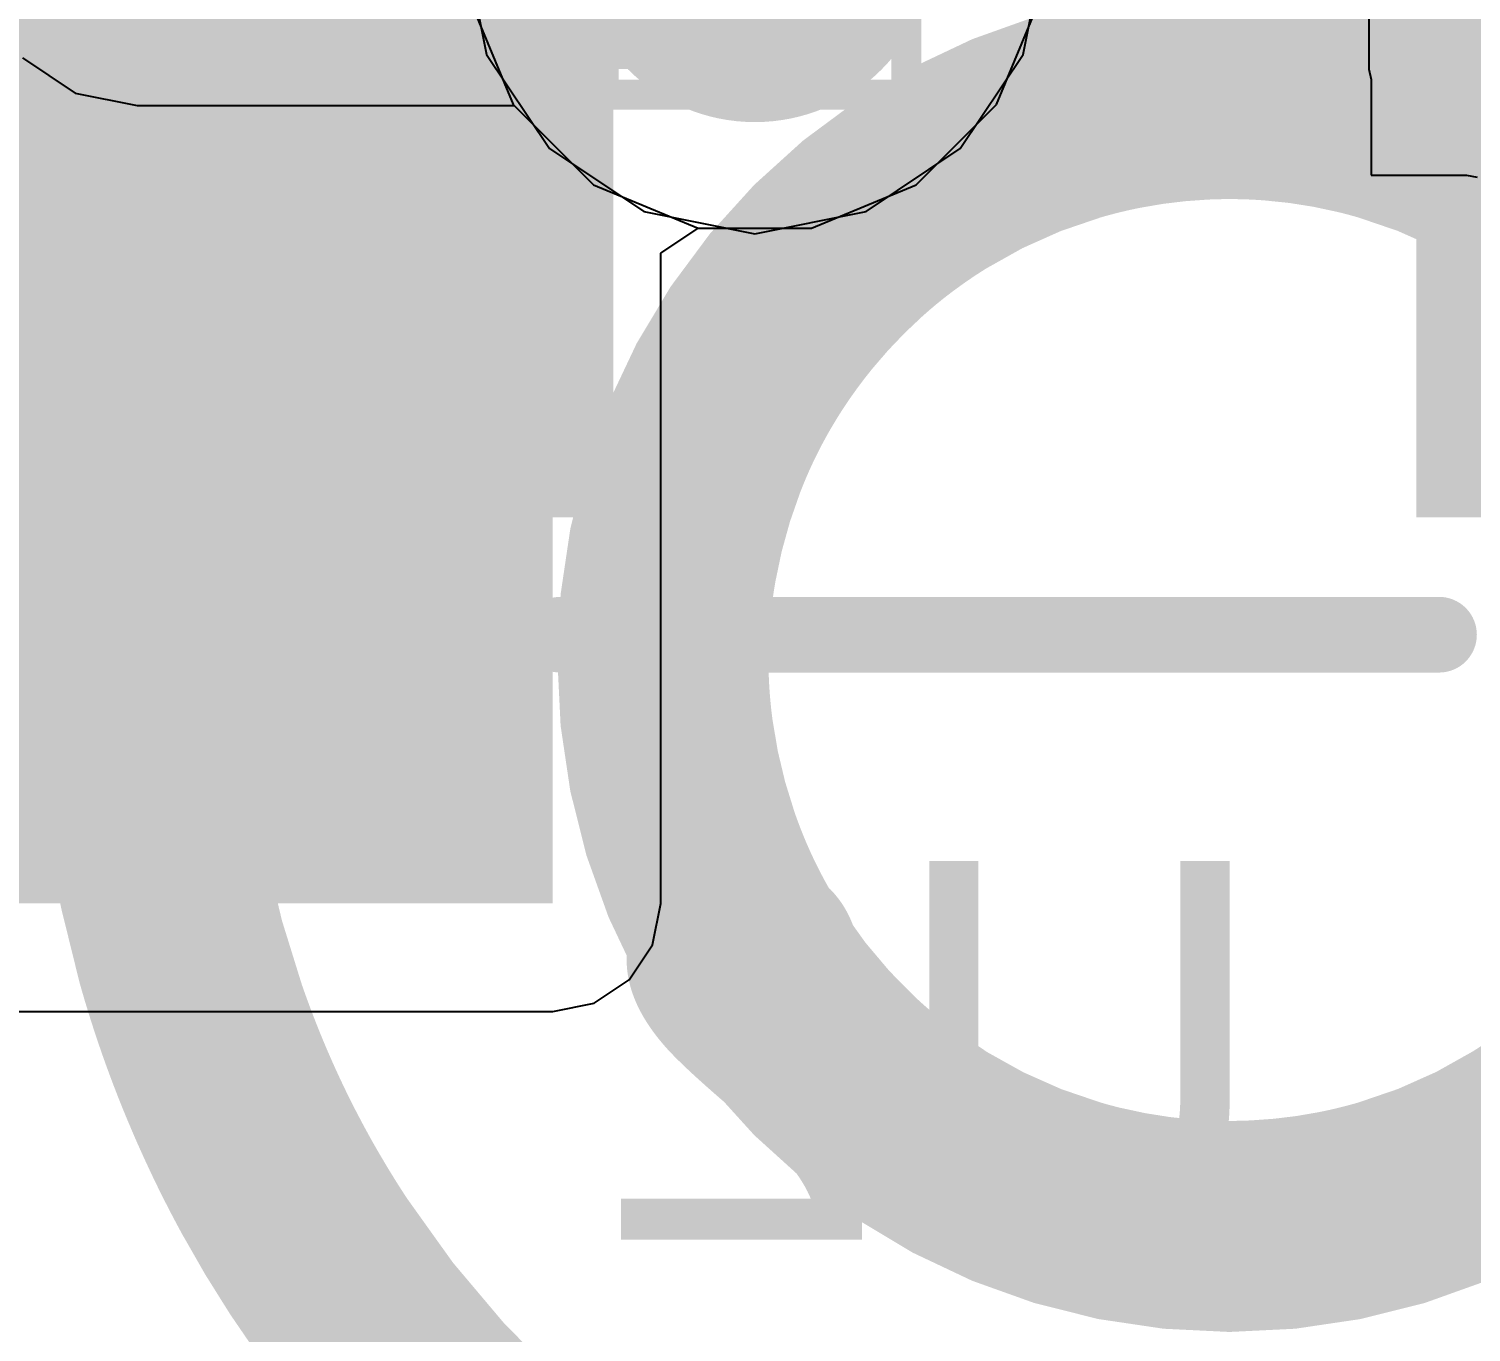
# Model space of a CAD drawing. Header units: inches. Extents: x -13 to 254, y -7 to 63.
# Drawn here: x 2.487 to 4.905, y 7.873 to 10.059 of the extents above; entities that cross this region are included whole.
import ezdxf

# ---------------------------------------------------------------- set-up
doc = ezdxf.new("R2010")
doc.units = ezdxf.units.IN
for name, color, linetype in [('Bottom Layer', 5, 'Continuous'), ('Bottom Overlay', 54, 'Continuous'), ('Bottom Paste', 16, 'Continuous'), ('Bottom Solder', 6, 'Continuous'), ('Dimensions', 6, 'Continuous'), ('Drill Drawing', 1, 'Continuous'), ('GND', 16, 'Continuous'), ('POWER', 76, 'Continuous'), ('Top Layer', 1, 'Continuous'), ('Top Overlay', 2, 'Continuous'), ('Via Holes', 16, 'Continuous')]:
    doc.layers.add(name, color=color, linetype=linetype)
doc.styles.add('Arial', font='', dxfattribs={"height": 0.2})
doc.styles.get('Arial').set_extended_font_data('Arial')

# ---------------------------------------------------------------- blocks, each defined once
blk = doc.blocks.new('PTS526SP15SMTR2_LFS_46')
at = {"layer": 'Top Overlay'}
for points, const_width in [([(1.81685692, -0.000127, 1), (-1.81991508, -0.000127, 1)], 0.127), ([(1.78510692, -0.000127, 1), (1.84860692, -0.000127, 1)], 0.0635)]:
    blk.add_lwpolyline(points, format="xyb", close=True, dxfattribs=dict(at, const_width=const_width))
blk = doc.blocks.new('TSOT_23_8_B_51')
at = {"layer": 'Bottom Layer'}
for points in [[(1.82500016, 0.74999977), (0.77499972, 0.74999977), (0.77499972, 1.19999887), (1.82500016, 1.19999887)], [(1.82500016, 0.0999985300000001), (0.77499972, 0.0999985299999999), (0.77499972, 0.5499976299999999), (1.82500016, 0.5499976300000001)]]:
    blk.add_hatch(color=5, dxfattribs=at).paths.add_polyline_path(points)
at = {"layer": 'Bottom Paste'}
for points in [[(1.82500016, 0.74999977), (0.77499972, 0.74999977), (0.77499972, 1.19999887), (1.82500016, 1.19999887)], [(1.82500016, 0.0999985300000001), (0.77499972, 0.0999985299999999), (0.77499972, 0.5499976299999999), (1.82500016, 0.5499976300000001)]]:
    blk.add_hatch(color=16, dxfattribs=at).paths.add_polyline_path(points)
at = {"layer": 'Bottom Solder'}
for points in [[(-0.6733997199999999, 0.64839977), (-1.92660016, 0.6483997699999998), (-1.92660016, 1.30159887), (-0.6733997199999999, 1.30159887)], [(1.92660016, 0.64839977), (0.6733997199999999, 0.6483997699999998), (0.6733997199999999, 1.30159887), (1.92660016, 1.30159887)], [(-0.6733997199999999, -0.0016014699999999), (-1.92660016, -0.0016014700000001), (-1.92660016, 0.6515976299999999), (-0.6733997199999999, 0.65159763)], [(1.92660016, -0.0016014699999999), (0.6733997199999999, -0.0016014700000001), (0.6733997199999999, 0.6515976299999999), (1.92660016, 0.65159763)]]:
    blk.add_hatch(color=6, dxfattribs=at).paths.add_polyline_path(points)
at = {"layer": 'Bottom Overlay', "const_width": 0.127}
for points in [[(0.7619999999999999, 1.49859746), (-0.7111999999999999, 1.49859746)], [(0.5841999999999999, 1.49859746), (-0.6096, 1.49859746)]]:
    blk.add_lwpolyline(points, dxfattribs=at)
at = {"layer": 'Bottom Overlay', "const_width": 0.0635}
for points in [[(-0.74295, 1.49859746, 1), (-0.67945, 1.49859746, 1)], [(-0.64135, 1.49859746, 1), (-0.57785, 1.49859746, 1)], [(0.5524499999999999, 1.49859746, 1), (0.61595, 1.49859746, 1)], [(0.73025, 1.49859746, 1), (0.79375, 1.49859746, 1)]]:
    blk.add_lwpolyline(points, format="xyb", close=True, dxfattribs=at)

msp = doc.modelspace()

# ---------------------------------------------------------------- hatches: boundary and pattern name
at = {"layer": 'Bottom Layer'}
h = msp.add_hatch(color=5, dxfattribs=at)
edge = h.paths.add_edge_path()
edge.add_arc((3.70413788, 10.2021259), 0.2999994, 0, 360)
for points in [[(1.21206768, 9.991001099999998), (3.5079686, 9.991001099999998), (3.5079686, 10.44100274), (1.21206768, 10.44100274)], [(1.87481464, 8.59169986), (3.36520028, 8.59169986), (3.36520028, 9.7910015), (1.87481464, 9.7910015)], [(1.21206768, 8.59169986), (3.36520028, 8.59169986), (3.36520028, 9.22669986), (1.21206768, 9.22669986)]]:
    msp.add_hatch(color=5, dxfattribs=at).paths.add_polyline_path(points)
at = {"layer": 'GND'}
h = msp.add_hatch(color=16, dxfattribs=at)
edge = h.paths.add_edge_path()
edge.add_arc((3.70413788, 10.2021259), 0.2999994, 0, 360)
at = {"layer": 'POWER'}
h = msp.add_hatch(color=76, dxfattribs=at)
edge = h.paths.add_edge_path()
edge.add_arc((3.70413788, 10.2021259), 0.2999994, 0, 360)
at = {"layer": 'Top Layer'}
h = msp.add_hatch(color=1, dxfattribs=at)
edge = h.paths.add_edge_path()
edge.add_arc((3.70413788, 10.2021259), 0.2999994, 0, 360)
at = {"layer": 'Via Holes'}
h = msp.add_hatch(color=7, dxfattribs=at)
edge = h.paths.add_edge_path()
edge.add_arc((3.70413788, 10.2021259), 0.1499997, 0, 360)

# ---------------------------------------------------------------- linework, layer by layer
at = {"layer": 'Bottom Layer'}
for p, q in [((4.73391738, 10.44100274), (4.73391738, 9.991001099999998)), ((4.10919676, 9.93147366), (4.18193728, 10.10708672)), ((4.73391738, 9.991001099999998), (4.73739972, 9.973495419999999)), ((4.73739972, 9.973495419999999), (4.73739972, 9.81320364)), ((3.97479012, 9.797067019999998), (4.10919676, 9.93147366)), ((3.79917706, 9.7243265), (3.97479012, 9.797067019999998)), ((4.73739972, 9.81320364), (4.897681339999999, 9.81320364)), ((4.897681339999999, 9.81320364), (4.91519972, 9.809718759999999)), ((3.54648262, 9.68248508), (3.60910124, 9.7243265)), ((3.60910124, 9.7243265), (3.79917706, 9.7243265)), ((3.54648262, 8.59169986), (3.54648262, 9.68248508)), ((3.5326828, 8.52232738), (3.54648262, 8.59169986)), ((3.49338646, 8.463513679999998), (3.5326828, 8.52232738)), ((3.43457276, 8.42421734), (3.49338646, 8.463513679999998)), ((3.36520028, 8.41041752), (3.43457276, 8.42421734)), ((1.21206768, 8.41041752), (3.36520028, 8.41041752))]:
    msp.add_line(p, q, dxfattribs=at)
at = {"layer": 'Dimensions', "const_width": 0.254}
for points in [[(4.49999862, 7.174346839999999, -0.9999999999999999), (4.49999862, 10.8256578)], [(4.49999862, 10.8256578, -0.9999999999999999), (4.49999862, 7.174346839999999)], [(3.12368946, 10.12148598, -0.0391388887433148), (3.31789786, 10.32479774)], [(2.85511494, 9.90193346, -0.0471097513036538), (3.04954686, 10.1895021)], [(3.04301144, 10.01467644, -0.0187190026872253), (3.12368946, 10.12148344)], [(2.98593764, 9.92757476, -0.0147200965548678), (3.0430089, 10.01467898)], [(4.49999862, 8.00000178, -0.9999999999999999), (4.49999862, 10.00000286)], [(4.49999862, 10.00000286, -0.9999999999999999), (4.49999862, 8.00000178)], [(2.93324534, 9.835603899999999, -0.0151452644578906), (2.98593764, 9.92757222)], [(2.81845512, 9.8313367, -0.0106736875926278), (2.85511748, 9.90193092)], [(4.32574446, 9.883013, -0.0373303142991681), (4.45761618, 9.89902008)], [(4.45761618, 9.89902008, -0.0061585918163875), (4.47997326, 9.89978208)], [(4.47997072, 9.89978208, -0.0044722445668338), (4.496391819999999, 9.899992899999999)], [(4.49999862, 9.900000519999999, -0.0049451463073118), (4.51818502, 9.899820179999999)], [(4.518187559999999, 9.89982272, -0.0056203570076004), (4.53862186, 9.89919026)], [(4.53861932, 9.89918772, -0.0079510445526152), (4.5671867, 9.89752656)], [(4.567189239999999, 9.89752656, -0.0413833707397993), (4.712649959999999, 9.87453448)], [(4.0249602, 9.76443564, -0.0682030639463035), (4.2479976, 9.8640011)], [(4.24800014, 9.8640011, -0.0056036986088222), (4.267791819999999, 9.869535759999998)], [(4.267791819999999, 9.869535759999998, -0.0067827119782639), (4.29166274, 9.87557588)], [(4.29166274, 9.875573339999999, -0.009708849412881), (4.32574446, 9.88301046)], [(4.712649959999999, 9.87453448, -0.0067968902490637), (4.73658438, 9.86835212)], [(4.7519971, 9.8640011, -0.0902708687378369), (5.03999754, 9.720000879999999)], [(2.79475692, 9.78138506, -0.0073400243962091), (2.81845512, 9.8313367)], [(2.77484586, 9.73624926, -0.0064810594430288), (2.79475184, 9.781387599999999)], [(2.89410394, 9.75741508, -0.0049075996354133), (2.90873942, 9.78783666)], [(2.8800044, 9.72657694, -0.004872096062237), (2.89410394, 9.75741508)], [(3.95999716, 9.720000879999999, -0.0218323618464456), (4.024957659999999, 9.76443564)], [(2.75832824, 9.69618584, -0.0056316888897181), (2.77485094, 9.73624672)], [(2.86380682, 9.689048439999999, -0.0058071249750266), (2.8800044, 9.72657694)], [(3.92112246, 9.689084, -0.0058063805844658), (3.9370508, 9.702185319999998)], [(3.9370508, 9.702187859999999, -0.0049755696394592), (3.95079728, 9.71300572)], [(2.84592522, 9.64457558, -0.0067320469305141), (2.86380936, 9.689045899999998)], [(3.80240794, 9.56843146, -0.0391388887434228), (3.9008431, 9.67147926)], [(3.90084564, 9.67147926, -0.0074826221355227), (3.921125, 9.689084)], [(2.7509724, 9.302810959999999, -0.0487972336012859), (2.84592522, 9.64457558)], [(2.7069161, 9.550778459999998, -0.006747816813891), (2.722626, 9.59935342)], [(2.68957044, 9.49107068, -0.0083060314049832), (2.7069161, 9.550778459999998)], [(3.76151648, 9.514296439999999, -0.0187190026872608), (3.80241048, 9.56843146)], [(3.73259096, 9.47014616, -0.0147200965549579), (3.76151648, 9.514293899999998)], [(2.64708386, 9.293064979999999, -0.0274432290661183), (2.68957044, 9.491073219999999)], [(3.70588032, 9.423529539999999, -0.0151452644577256), (3.73259096, 9.47014362)], [(3.6788979, 9.3682693, -0.0048720960623031), (3.68604546, 9.38390046)], [(3.68604292, 9.38390046, -0.0049075996358668), (3.69346226, 9.3993208)], [(3.67068608, 9.34924978, -0.0058071249746379), (3.6788979, 9.368271839999998)], [(3.66162336, 9.326707279999999, -0.0067320469301091), (3.67068862, 9.349247239999999)], [(3.613495439999999, 9.15348182, -0.0487972336012528), (3.66162336, 9.326707279999999)], [(2.63293606, 9.18133292, -0.0152153428535444), (2.64708386, 9.29306244)], [(2.74016216, 9.23311082, -0.0097975779504113), (2.75096986, 9.302810959999999)], [(2.7334845, 9.17695142, -0.007943985243837), (2.74016216, 9.23311082)], [(2.62803386, 9.11935692, -0.0083070982063592), (2.63293606, 9.18133292)], [(2.72911062, 9.127583979999999, -0.0070415838572112), (2.7334845, 9.17695142)], [(3.6080192, 9.11815296, -0.0097975779504163), (3.613495439999999, 9.153479279999999)], [(2.62553958, 9.06836896, -0.0067489343047371), (2.62803132, 9.119354379999999)], [(2.7264741, 9.0851355, -0.0061109661227111), (2.72911062, 9.127583979999999)], [(3.60463338, 9.089689719999999, -0.0079439852443422), (3.60801666, 9.11815296)], [(3.60241596, 9.06466564, -0.0070415838572904), (3.60463338, 9.089689719999999)], [(2.62476488, 8.96005828, -0.014063682253054), (2.62553704, 9.06836896)], [(2.72487898, 9.04259812, -0.0061868959373074), (2.7264741, 9.0851355)], [(3.60107738, 9.04315184, -0.0061109661232338), (3.60241596, 9.06466564)], [(2.72435828, 8.992897939999999, -0.0073211807791046), (2.72487898, 9.042595579999999)], [(3.60026966, 9.02159232, -0.0061868959369829), (3.60107738, 9.04315184)], [(3.6000055, 8.9964006, -0.007321180778584), (3.60026966, 9.02159232)], [(2.72487898, 8.95740398, -0.0052179644257404), (2.72435828, 8.992897939999999)], [(3.6002722, 8.97840978, -0.0052179644256622), (3.60000804, 8.9964006)], [(3.60107738, 8.95685026, -0.00618689593741), (3.60026966, 8.97840978)], [(2.6265251, 8.90891284, -0.0066948578352428), (2.62476742, 8.96006082)], [(2.7264741, 8.9148666, -0.0061868959368587), (2.72487898, 8.95740398)], [(3.60241596, 8.93533646, -0.0061109661223755), (3.60107738, 8.95685026)], [(3.60463338, 8.910312379999999, -0.0070415838573206), (3.60241596, 8.93533646)], [(2.63007348, 8.8523572, -0.0074924718414342), (2.62652256, 8.9089103)], [(2.72911062, 8.872418119999999, -0.0061109661229302), (2.7264741, 8.9148666)], [(3.60801666, 8.88184914, -0.0079439852439936), (3.60463338, 8.910312379999999)], [(2.7334845, 8.82305068, -0.0070415838575885), (2.72911062, 8.872418119999999)], [(3.65080296, 8.702786759999999, -0.0499871159794677), (3.60801666, 8.88184914)], [(2.69418054, 8.49230966, -0.0494730595163319), (2.63007602, 8.8523572)], [(2.74016216, 8.76689128, -0.0079439852441744), (2.7334845, 8.82305068)], [(2.82457398, 8.41360776, -0.0499871159794831), (2.74016216, 8.76689128)], [(3.66162336, 8.673294819999999, -0.0086088158079866), (3.65080296, 8.702786759999999)], [(3.67068862, 8.65075486, -0.0067320469302576), (3.66162336, 8.673294819999999)], [(3.6788979, 8.63173026, -0.0058071249744819), (3.67068608, 8.65075232)], [(3.68604546, 8.616101639999998, -0.0048720960623194), (3.6788979, 8.6317328)], [(3.69346226, 8.6006813, -0.004907599635854), (3.68604292, 8.616101639999998)], [(3.7206174, 8.549949879999998, -0.0085718064239007), (3.70588032, 8.576472560000001)], [(3.74679464, 8.50747092, -0.0139848636295043), (3.7206174, 8.549949879999998)], [(2.717292, 8.41657702, -0.0105841177243759), (2.694178, 8.49230712)], [(3.88747, 8.340730079999998, -0.0601378076736509), (3.7467921, 8.50747092)], [(2.73582384, 8.36290174, -0.0075101697244054), (2.71729454, 8.41657702)], [(2.84592268, 8.35542652, -0.0086088158078645), (2.82457398, 8.41360776)], [(2.75394166, 8.31489828, -0.0067138441169925), (2.73582384, 8.36290174)], [(2.86380936, 8.3109562, -0.0067320469305902), (2.84592522, 8.35542652)], [(3.91208006, 8.31863716, -0.0091681572689771), (3.88747254, 8.340730079999998)], [(3.93021058, 8.303366679999998, -0.0066408713472453), (3.91207752, 8.31863716)], [(2.8800044, 8.273425159999999, -0.0058071249749474), (2.86380682, 8.31095366)], [(3.946207499999999, 8.29056, -0.0058044304275944), (3.93021058, 8.303366679999998)], [(3.9599997, 8.280001219999999, -0.0049785840977641), (3.946207499999999, 8.29056254)], [(2.89410394, 8.24258702, -0.0048720960621239), (2.8800044, 8.273425159999999)], [(4.24800014, 8.136001, -0.0902708687378514), (3.9599997, 8.280001219999999)], [(5.04000008, 8.280001219999999, -0.0218323618464154), (4.97503958, 8.23556646)], [(2.90873942, 8.21216544, -0.0049075996354133), (2.89410394, 8.24258702)], [(4.97503704, 8.23556646, -0.0682030639462853), (4.751999639999999, 8.136001)], [(2.8268041, 8.151952199999998, -0.0065102768668563), (2.80524204, 8.196094859999999)], [(2.85526988, 8.09778416, -0.0081952324306315), (2.82680664, 8.151954739999999)], [(2.96231564, 8.11207166, -0.0085718064239563), (2.9332428, 8.16439566)], [(4.28734728, 8.12546762, -0.0067968902495449), (4.26341286, 8.131649979999999)], [(4.43281054, 8.102475539999999, -0.0413833707397224), (4.28734982, 8.12546762)], [(4.708334499999999, 8.12442876, -0.0097088494125603), (4.67425278, 8.116991639999998)], [(4.73220542, 8.13046634, -0.0067827119782603), (4.708334499999999, 8.12442622)], [(4.751999639999999, 8.136001, -0.0056036986088077), (4.73220796, 8.13046634)], [(2.97163236, 7.912033959999999, -0.0298016216732863), (2.85526988, 8.09778416)], [(3.01395892, 8.02826436, -0.0139848636293288), (2.9623131, 8.1120742)], [(4.461377919999999, 8.10081438, -0.0079510445529096), (4.43281054, 8.102475539999999)], [(4.48181222, 8.100179379999998, -0.0056203570076004), (4.461377919999999, 8.100811839999999)], [(4.49999862, 8.100001579999999, -0.0049451463067932), (4.48181222, 8.100181919999999)], [(4.52002652, 8.100220019999998, -0.0044722445668054), (4.50360542, 8.1000092)], [(4.542381059999999, 8.10098202, -0.0061585918159644), (4.520023979999999, 8.100220019999998)], [(4.674255319999999, 8.1169891, -0.0373303142992324), (4.5423836, 8.10098202)], [(3.2915098, 7.699288639999999, -0.0601378076736229), (3.01395892, 8.028261819999999)], [(3.03414176, 7.829362039999999, -0.0140347294446215), (2.97163236, 7.912036499999999)], [(3.07317902, 7.782239959999999, -0.0081959382909878), (3.03414176, 7.829362039999999)], [(3.10561482, 7.745349, -0.0065109927969832), (3.07317902, 7.782239959999999)]]:
    msp.add_lwpolyline(points, format="xyb", dxfattribs=at)
at = {"layer": 'Dimensions', "const_width": 0.127}
for points in [[(3.06018946, 10.12148598, 1), (3.18718946, 10.12148598, 1)], [(3.06018946, 10.12148344, 1), (3.18718946, 10.12148344, 1)], [(2.9795089, 10.01467898, 1), (3.1065089, 10.01467898, 1)], [(2.97951144, 10.01467644, 1), (3.10651144, 10.01467644, 1)], [(4.43649862, 10.00000286, 1), (4.56349862, 10.00000286, 1)], [(4.43649862, 10.00000286, 1), (4.56349862, 10.00000286, 1)], [(4.43649862, 10.00000032, 1), (4.56349862, 10.00000032, 1)], [(2.92243764, 9.92757476, 1), (3.04943764, 9.92757476, 1)], [(2.92243764, 9.92757222, 1), (3.04943764, 9.92757222, 1)], [(2.79161494, 9.90193346, 1), (2.91861494, 9.90193346, 1)], [(2.79161748, 9.90193092, 1), (2.91861748, 9.90193092, 1)], [(4.39411618, 9.89902008, 1), (4.52111618, 9.89902008, 1)], [(4.39411618, 9.89902008, 1), (4.52111618, 9.89902008, 1)], [(4.41647072, 9.89978208, 1), (4.54347072, 9.89978208, 1)], [(4.41647326, 9.89978208, 1), (4.54347326, 9.89978208, 1)], [(4.432891819999999, 9.899992899999999, 1), (4.55989182, 9.899992899999999, 1)], [(4.432891819999999, 9.899992899999999, 1), (4.55989182, 9.899992899999999, 1)], [(4.43649862, 9.900000519999999, 1), (4.56349862, 9.900000519999999, 1)], [(4.43649862, 9.900000519999999, 1), (4.56349862, 9.900000519999999, 1)], [(4.43649862, 9.900000519999999, 1), (4.56349862, 9.900000519999999, 1)], [(4.454685019999999, 9.899820179999999, 1), (4.581685019999999, 9.899820179999999, 1)], [(4.45468756, 9.89982272, 1), (4.58168756, 9.89982272, 1)], [(4.47511932, 9.89918772, 1), (4.60211932, 9.89918772, 1)], [(4.47512186, 9.89919026, 1), (4.60212186, 9.89919026, 1)], [(4.5036867, 9.89752656, 1), (4.630686699999999, 9.89752656, 1)], [(4.50368924, 9.89752656, 1), (4.63068924, 9.89752656, 1)], [(4.184497599999999, 9.8640011, 1), (4.3114976, 9.8640011, 1)], [(4.18450014, 9.8640011, 1), (4.31150014, 9.8640011, 1)], [(4.20429182, 9.869535759999998, 1), (4.33129182, 9.869535759999998, 1)], [(4.20429182, 9.869535759999998, 1), (4.33129182, 9.869535759999998, 1)], [(4.22816274, 9.87557588, 1), (4.35516274, 9.87557588, 1)], [(4.22816274, 9.875573339999999, 1), (4.35516274, 9.875573339999999, 1)], [(4.26224446, 9.883013, 1), (4.38924446, 9.883013, 1)], [(4.26224446, 9.88301046, 1), (4.38924446, 9.88301046, 1)], [(4.649149959999999, 9.87453448, 1), (4.77614996, 9.87453448, 1)], [(4.649149959999999, 9.87453448, 1), (4.77614996, 9.87453448, 1)], [(4.67308438, 9.86835212, 1), (4.800084379999999, 9.86835212, 1)], [(4.67308438, 9.86835212, 1), (4.800084379999999, 9.86835212, 1)], [(4.688497099999999, 9.8640011, 1), (4.815497099999999, 9.8640011, 1)], [(4.68849964, 9.8640011, 1), (4.81549964, 9.8640011, 1)], [(2.75495512, 9.8313367, 1), (2.88195512, 9.8313367, 1)], [(2.75495512, 9.8313367, 1), (2.88195512, 9.8313367, 1)], [(2.8697428, 9.835603899999999, 1), (2.9967428, 9.835603899999999, 1)], [(2.86974534, 9.835603899999999, 1), (2.99674534, 9.835603899999999, 1)], [(2.85732474, 9.81186506, 1), (2.98432474, 9.81186506, 1)], [(2.85732474, 9.81186506, 1), (2.98432474, 9.81186506, 1)], [(2.73125184, 9.781387599999999, 1), (2.85825184, 9.781387599999999, 1)], [(2.73125692, 9.78138506, 1), (2.85825692, 9.78138506, 1)], [(2.84523942, 9.78783666, 1), (2.97223942, 9.78783666, 1)], [(2.84523942, 9.78783666, 1), (2.97223942, 9.78783666, 1)], [(2.83060394, 9.75741508, 1), (2.95760394, 9.75741508, 1)], [(2.83060394, 9.75741508, 1), (2.95760394, 9.75741508, 1)], [(3.961457659999999, 9.76443564, 1), (4.08845766, 9.76443564, 1)], [(3.961460199999999, 9.76443564, 1), (4.088460199999999, 9.76443564, 1)], [(2.71134586, 9.73624926, 1), (2.83834586, 9.73624926, 1)], [(2.71135094, 9.73624672, 1), (2.83835094, 9.73624672, 1)], [(2.8165044, 9.72657694, 1), (2.9435044, 9.72657694, 1)], [(2.8165044, 9.72657694, 1), (2.9435044, 9.72657694, 1)], [(3.89649716, 9.720000879999999, 1), (4.02349716, 9.720000879999999, 1)], [(3.8964997, 9.720000879999999, 1), (4.023499699999999, 9.720000879999999, 1)], [(2.69482824, 9.69618584, 1), (2.82182824, 9.69618584, 1)], [(2.69482824, 9.69618584, 1), (2.82182824, 9.69618584, 1)], [(3.8735508, 9.702187859999999, 1), (4.0005508, 9.702187859999999, 1)], [(3.8735508, 9.702185319999998, 1), (4.0005508, 9.702185319999998, 1)], [(3.887297279999999, 9.71300572, 1), (4.01429728, 9.71300572, 1)], [(3.887297279999999, 9.71300318, 1), (4.01429728, 9.71300318, 1)], [(2.68594332, 9.673549359999999, 1), (2.81294332, 9.673549359999999, 1)], [(2.68594332, 9.673549359999999, 1), (2.81294332, 9.673549359999999, 1)], [(2.68808708, 9.67908148, 1), (2.81508708, 9.67908148, 1)], [(2.68808708, 9.67908148, 1), (2.81508708, 9.67908148, 1)], [(2.69028418, 9.6847025, 1), (2.81728418, 9.6847025, 1)], [(2.69028418, 9.6847025, 1), (2.81728418, 9.6847025, 1)], [(2.69253716, 9.69042004, 1), (2.81953716, 9.69042004, 1)], [(2.69253716, 9.69042004, 1), (2.81953716, 9.69042004, 1)], [(2.80030682, 9.689048439999999, 1), (2.92730682, 9.689048439999999, 1)], [(2.80030936, 9.689045899999998, 1), (2.92730936, 9.689045899999998, 1)], [(3.8373431, 9.67147926, 1), (3.9643431, 9.67147926, 1)], [(3.83734564, 9.67147926, 1), (3.96434564, 9.67147926, 1)], [(3.85762246, 9.689084, 1), (3.98462246, 9.689084, 1)], [(3.857625, 9.689084, 1), (3.984624999999999, 9.689084, 1)], [(2.67979144, 9.65737718, 1), (2.80679144, 9.65737718, 1)], [(2.67979144, 9.65737718, 1), (2.80679144, 9.65737718, 1)], [(2.68180058, 9.66270864, 1), (2.80880058, 9.66270864, 1)], [(2.68180058, 9.66270864, 1), (2.80880058, 9.66270864, 1)], [(2.68385036, 9.66809598, 1), (2.81085036, 9.66809598, 1)], [(2.68385036, 9.66809598, 1), (2.81085036, 9.66809598, 1)], [(2.78242522, 9.64457558, 1), (2.90942522, 9.64457558, 1)], [(2.78242522, 9.64457558, 1), (2.90942522, 9.64457558, 1)], [(2.66648438, 9.62069704, 1), (2.79348438, 9.62069704, 1)], [(2.66648438, 9.62069704, 1), (2.79348438, 9.62069704, 1)], [(2.6683335, 9.62594468, 1), (2.7953335, 9.62594468, 1)], [(2.6683335, 9.62594468, 1), (2.7953335, 9.62594468, 1)], [(2.67019278, 9.63116946, 1), (2.79719278, 9.63116946, 1)], [(2.67019278, 9.63116946, 1), (2.79719278, 9.63116946, 1)], [(2.6720673, 9.63638662, 1), (2.7990673, 9.63638662, 1)], [(2.6720673, 9.63638662, 1), (2.7990673, 9.63638662, 1)], [(2.6739596, 9.641603779999999, 1), (2.8009596, 9.641603779999999, 1)], [(2.6739596, 9.641603779999999, 1), (2.8009596, 9.641603779999999, 1)], [(2.659126, 9.59935342, 1), (2.786126, 9.59935342, 1)], [(2.65912854, 9.59935088, 1), (2.78612854, 9.59935088, 1)], [(2.66280138, 9.610100159999998, 1), (2.78980138, 9.610100159999998, 1)], [(2.66280138, 9.610100159999998, 1), (2.78980138, 9.610100159999998, 1)], [(2.66464288, 9.61542146, 1), (2.79164288, 9.61542146, 1)], [(2.66464288, 9.61542146, 1), (2.79164288, 9.61542146, 1)], [(2.6434161, 9.550778459999998, 1), (2.7704161, 9.550778459999998, 1)], [(2.6434161, 9.550778459999998, 1), (2.7704161, 9.550778459999998, 1)], [(3.73890794, 9.56843146, 1), (3.86590794, 9.56843146, 1)], [(3.73891048, 9.56843146, 1), (3.86591048, 9.56843146, 1)], [(3.69801648, 9.514296439999999, 1), (3.82501648, 9.514296439999999, 1)], [(3.69801648, 9.514293899999998, 1), (3.82501648, 9.514293899999998, 1)], [(2.62607044, 9.491073219999999, 1), (2.75307044, 9.491073219999999, 1)], [(2.62607044, 9.49107068, 1), (2.75307044, 9.49107068, 1)], [(3.66909096, 9.47014616, 1), (3.79609096, 9.47014616, 1)], [(3.66909096, 9.47014362, 1), (3.79609096, 9.47014362, 1)], [(3.6360862, 9.411497559999999, 1), (3.7630862, 9.411497559999999, 1)], [(3.6360862, 9.411497559999999, 1), (3.7630862, 9.411497559999999, 1)], [(3.64238032, 9.423529539999999, 1), (3.76938032, 9.423529539999999, 1)], [(3.64238032, 9.423529539999999, 1), (3.76938032, 9.423529539999999, 1)], [(3.622542919999999, 9.38390046, 1), (3.74954292, 9.38390046, 1)], [(3.62254546, 9.38390046, 1), (3.74954546, 9.38390046, 1)], [(3.62995972, 9.3993208, 1), (3.75695972, 9.3993208, 1)], [(3.62996226, 9.3993208, 1), (3.75696226, 9.3993208, 1)], [(3.6153979, 9.368271839999998, 1), (3.7423979, 9.368271839999998, 1)], [(3.6153979, 9.3682693, 1), (3.7423979, 9.3682693, 1)], [(3.60718608, 9.34924978, 1), (3.73418608, 9.34924978, 1)], [(3.60718862, 9.349247239999999, 1), (3.734188619999999, 9.349247239999999, 1)], [(3.598123359999999, 9.326707279999999, 1), (3.72512336, 9.326707279999999, 1)], [(3.598123359999999, 9.326707279999999, 1), (3.72512336, 9.326707279999999, 1)], [(2.58358386, 9.293064979999999, 1), (2.71058386, 9.293064979999999, 1)], [(2.58358386, 9.29306244, 1), (2.71058386, 9.29306244, 1)], [(2.68746986, 9.302810959999999, 1), (2.81446986, 9.302810959999999, 1)], [(2.6874724, 9.302810959999999, 1), (2.8144724, 9.302810959999999, 1)], [(2.67666216, 9.23311082, 1), (2.80366216, 9.23311082, 1)], [(2.67666216, 9.23311082, 1), (2.80366216, 9.23311082, 1)], [(2.56943606, 9.18133292, 1), (2.69643606, 9.18133292, 1)], [(2.56943606, 9.18133292, 1), (2.69643606, 9.18133292, 1)], [(2.6699845, 9.17695142, 1), (2.7969845, 9.17695142, 1)], [(2.6699845, 9.17695142, 1), (2.7969845, 9.17695142, 1)], [(3.54999544, 9.15348182, 1), (3.67699544, 9.15348182, 1)], [(3.54999544, 9.153479279999999, 1), (3.67699544, 9.153479279999999, 1)], [(2.56453132, 9.119354379999999, 1), (2.69153132, 9.119354379999999, 1)], [(2.56453386, 9.11935692, 1), (2.69153386, 9.11935692, 1)], [(2.66561062, 9.127583979999999, 1), (2.79261062, 9.127583979999999, 1)], [(2.66561062, 9.127583979999999, 1), (2.79261062, 9.127583979999999, 1)], [(3.54451666, 9.11815296, 1), (3.67151666, 9.11815296, 1)], [(3.5445192, 9.11815296, 1), (3.6715192, 9.11815296, 1)], [(3.54113338, 9.089689719999999, 1), (3.66813338, 9.089689719999999, 1)], [(3.54113338, 9.089689719999999, 1), (3.66813338, 9.089689719999999, 1)], [(2.56203704, 9.06836896, 1), (2.68903704, 9.06836896, 1)], [(2.56203958, 9.06836896, 1), (2.68903958, 9.06836896, 1)], [(2.6629741, 9.0851355, 1), (2.7899741, 9.0851355, 1)], [(2.6629741, 9.0851355, 1), (2.7899741, 9.0851355, 1)], [(3.53891596, 9.06466564, 1), (3.66591596, 9.06466564, 1)], [(3.53891596, 9.06466564, 1), (3.66591596, 9.06466564, 1)], [(2.66137898, 9.04259812, 1), (2.78837898, 9.04259812, 1)], [(2.66137898, 9.042595579999999, 1), (2.78837898, 9.042595579999999, 1)], [(3.53757738, 9.04315184, 1), (3.66457738, 9.04315184, 1)], [(3.53757738, 9.04315184, 1), (3.66457738, 9.04315184, 1)], [(3.53676966, 9.02159232, 1), (3.66376966, 9.02159232, 1)], [(3.53676966, 9.02159232, 1), (3.66376966, 9.02159232, 1)], [(2.66085828, 8.992897939999999, 1), (2.78785828, 8.992897939999999, 1)], [(2.66085828, 8.992897939999999, 1), (2.78785828, 8.992897939999999, 1)], [(3.5365055, 8.9964006, 1), (3.6635055, 8.9964006, 1)], [(3.53650804, 8.9964006, 1), (3.66350804, 8.9964006, 1)], [(3.53676966, 8.97840978, 1), (3.66376966, 8.97840978, 1)], [(3.5367722, 8.97840978, 1), (3.6637722, 8.97840978, 1)], [(2.56126488, 8.96005828, 1), (2.68826488, 8.96005828, 1)], [(2.56126742, 8.96006082, 1), (2.68826742, 8.96006082, 1)], [(2.66137898, 8.95740398, 1), (2.78837898, 8.95740398, 1)], [(2.66137898, 8.95740398, 1), (2.78837898, 8.95740398, 1)], [(3.53757738, 8.95685026, 1), (3.66457738, 8.95685026, 1)], [(3.53757738, 8.95685026, 1), (3.66457738, 8.95685026, 1)], [(3.53891596, 8.93533646, 1), (3.66591596, 8.93533646, 1)], [(3.53891596, 8.93533646, 1), (3.66591596, 8.93533646, 1)], [(2.56302256, 8.9089103, 1), (2.69002256, 8.9089103, 1)], [(2.5630251, 8.90891284, 1), (2.6900251, 8.90891284, 1)], [(2.6629741, 8.9148666, 1), (2.7899741, 8.9148666, 1)], [(2.6629741, 8.9148666, 1), (2.7899741, 8.9148666, 1)], [(3.54113338, 8.910312379999999, 1), (3.66813338, 8.910312379999999, 1)], [(3.54113338, 8.910312379999999, 1), (3.66813338, 8.910312379999999, 1)], [(2.66561062, 8.872418119999999, 1), (2.79261062, 8.872418119999999, 1)], [(2.66561062, 8.872418119999999, 1), (2.79261062, 8.872418119999999, 1)], [(3.54451666, 8.88184914, 1), (3.67151666, 8.88184914, 1)], [(3.54451666, 8.88184914, 1), (3.67151666, 8.88184914, 1)], [(2.56657348, 8.8523572, 1), (2.69357348, 8.8523572, 1)], [(2.56657602, 8.8523572, 1), (2.69357602, 8.8523572, 1)], [(2.6699845, 8.82305068, 1), (2.7969845, 8.82305068, 1)], [(2.6699845, 8.82305068, 1), (2.7969845, 8.82305068, 1)], [(2.67666216, 8.76689128, 1), (2.80366216, 8.76689128, 1)], [(2.67666216, 8.76689128, 1), (2.80366216, 8.76689128, 1)], [(3.58730296, 8.702786759999999, 1), (3.71430296, 8.702786759999999, 1)], [(3.58730296, 8.702786759999999, 1), (3.71430296, 8.702786759999999, 1)], [(3.598123359999999, 8.673294819999999, 1), (3.72512336, 8.673294819999999, 1)], [(3.598123359999999, 8.673294819999999, 1), (3.72512336, 8.673294819999999, 1)], [(3.60718608, 8.65075232, 1), (3.73418608, 8.65075232, 1)], [(3.60718862, 8.65075486, 1), (3.734188619999999, 8.65075486, 1)], [(3.6153979, 8.6317328, 1), (3.7423979, 8.6317328, 1)], [(3.6153979, 8.63173026, 1), (3.7423979, 8.63173026, 1)], [(3.622542919999999, 8.616101639999998, 1), (3.74954292, 8.616101639999998, 1)], [(3.62254546, 8.616101639999998, 1), (3.74954546, 8.616101639999998, 1)], [(3.62995972, 8.6006813, 1), (3.75695972, 8.6006813, 1)], [(3.62996226, 8.6006813, 1), (3.75696226, 8.6006813, 1)], [(3.6360862, 8.588504539999999, 1), (3.7630862, 8.588504539999999, 1)], [(3.6360862, 8.588504539999999, 1), (3.7630862, 8.588504539999999, 1)], [(3.64238032, 8.576472560000001, 1), (3.76938032, 8.576472560000001, 1)], [(3.64238032, 8.576472560000001, 1), (3.76938032, 8.576472560000001, 1)], [(3.6571174, 8.549949879999998, 1), (3.7841174, 8.549949879999998, 1)], [(3.6571174, 8.549949879999998, 1), (3.7841174, 8.549949879999998, 1)], [(2.630678, 8.49230712, 1), (2.757678, 8.49230712, 1)], [(2.63068054, 8.49230966, 1), (2.75768054, 8.49230966, 1)], [(3.6832921, 8.50747092, 1), (3.810292099999999, 8.50747092, 1)], [(3.68329464, 8.50747092, 1), (3.81029464, 8.50747092, 1)], [(2.653792, 8.41657702, 1), (2.780791999999999, 8.41657702, 1)], [(2.65379454, 8.41657702, 1), (2.78079454, 8.41657702, 1)], [(2.76107398, 8.41360776, 1), (2.88807398, 8.41360776, 1)], [(2.76107398, 8.41360776, 1), (2.88807398, 8.41360776, 1)], [(2.67232384, 8.36290174, 1), (2.79932384, 8.36290174, 1)], [(2.67232384, 8.36290174, 1), (2.79932384, 8.36290174, 1)], [(2.78242268, 8.35542652, 1), (2.90942268, 8.35542652, 1)], [(2.78242522, 8.35542652, 1), (2.90942522, 8.35542652, 1)], [(3.82397, 8.340730079999998, 1), (3.950969999999999, 8.340730079999998, 1)], [(3.82397254, 8.340730079999998, 1), (3.95097254, 8.340730079999998, 1)], [(2.69043912, 8.31489828, 1), (2.81743912, 8.31489828, 1)], [(2.69044166, 8.31489828, 1), (2.81744166, 8.31489828, 1)], [(3.84857752, 8.31863716, 1), (3.97557752, 8.31863716, 1)], [(3.84858006, 8.31863716, 1), (3.97558006, 8.31863716, 1)], [(2.69253716, 8.30958206, 1), (2.81953716, 8.30958206, 1)], [(2.69253716, 8.30958206, 1), (2.81953716, 8.30958206, 1)], [(2.6946733, 8.304215039999999, 1), (2.8216733, 8.304215039999999, 1)], [(2.6946733, 8.304215039999999, 1), (2.8216733, 8.304215039999999, 1)], [(2.6968704, 8.29874896, 1), (2.8238704, 8.29874896, 1)], [(2.6968704, 8.29874896, 1), (2.8238704, 8.29874896, 1)], [(2.69912338, 8.29319906, 1), (2.82612338, 8.29319906, 1)], [(2.69912338, 8.29319906, 1), (2.82612338, 8.29319906, 1)], [(2.80030682, 8.31095366, 1), (2.92730682, 8.31095366, 1)], [(2.80030936, 8.3109562, 1), (2.92730936, 8.3109562, 1)], [(3.86671058, 8.303366679999998, 1), (3.99371058, 8.303366679999998, 1)], [(3.86671058, 8.303366679999998, 1), (3.99371058, 8.303366679999998, 1)], [(3.8827075, 8.29056254, 1), (4.009707499999999, 8.29056254, 1)], [(3.8827075, 8.29056, 1), (4.009707499999999, 8.29056, 1)], [(2.70142716, 8.287572959999999, 1), (2.828427159999999, 8.287572959999999, 1)], [(2.70142716, 8.287572959999999, 1), (2.828427159999999, 8.287572959999999, 1)], [(2.70377666, 8.28188336, 1), (2.83077666, 8.28188336, 1)], [(2.70377666, 8.28188336, 1), (2.83077666, 8.28188336, 1)], [(2.8165044, 8.273425159999999, 1), (2.9435044, 8.273425159999999, 1)], [(2.8165044, 8.273425159999999, 1), (2.9435044, 8.273425159999999, 1)], [(3.8964997, 8.280001219999999, 1), (4.023499699999999, 8.280001219999999, 1)], [(3.8964997, 8.280001219999999, 1), (4.023499699999999, 8.280001219999999, 1)], [(2.7135455, 8.25872364, 1), (2.8405455, 8.25872364, 1)], [(2.7135455, 8.25872364, 1), (2.8405455, 8.25872364, 1)], [(2.71605756, 8.2528918, 1), (2.84305756, 8.2528918, 1)], [(2.71605756, 8.2528918, 1), (2.84305756, 8.2528918, 1)], [(2.71858994, 8.24706504, 1), (2.84558994, 8.24706504, 1)], [(2.71858994, 8.24706504, 1), (2.84558994, 8.24706504, 1)], [(2.83060394, 8.24258702, 1), (2.95760394, 8.24258702, 1)], [(2.83060394, 8.24258702, 1), (2.95760394, 8.24258702, 1)], [(2.72113502, 8.2412586, 1), (2.84813502, 8.2412586, 1)], [(2.72113502, 8.2412586, 1), (2.84813502, 8.2412586, 1)], [(2.72368772, 8.2354801, 1), (2.85068772, 8.2354801, 1)], [(2.72368772, 8.2354801, 1), (2.85068772, 8.2354801, 1)], [(2.72624804, 8.22974224, 1), (2.85324804, 8.22974224, 1)], [(2.72624804, 8.22974224, 1), (2.85324804, 8.22974224, 1)], [(2.72880836, 8.22405772, 1), (2.85580836, 8.22405772, 1)], [(2.72880836, 8.22405772, 1), (2.85580836, 8.22405772, 1)], [(4.91153704, 8.23556646, 1), (5.03853704, 8.23556646, 1)], [(4.911539579999999, 8.23556646, 1), (5.03853958, 8.23556646, 1)], [(2.74174204, 8.196094859999999, 1), (2.86874204, 8.196094859999999, 1)], [(2.74174458, 8.196094859999999, 1), (2.86874458, 8.196094859999999, 1)], [(2.84523942, 8.21216544, 1), (2.97223942, 8.21216544, 1)], [(2.84523942, 8.21216544, 1), (2.97223942, 8.21216544, 1)], [(2.85732474, 8.188137039999999, 1), (2.98432474, 8.188137039999999, 1)], [(2.85732474, 8.188137039999999, 1), (2.98432474, 8.188137039999999, 1)], [(2.7633041, 8.151952199999998, 1), (2.8903041, 8.151952199999998, 1)], [(2.76330664, 8.151954739999999, 1), (2.89030664, 8.151954739999999, 1)], [(2.8697428, 8.1643982, 1), (2.9967428, 8.1643982, 1)], [(2.8697428, 8.16439566, 1), (2.9967428, 8.16439566, 1)], [(4.18450014, 8.136001, 1), (4.31150014, 8.136001, 1)], [(4.18450014, 8.136001, 1), (4.31150014, 8.136001, 1)], [(4.19991286, 8.131649979999999, 1), (4.326912859999999, 8.131649979999999, 1)], [(4.19991286, 8.131649979999999, 1), (4.326912859999999, 8.131649979999999, 1)], [(4.22384728, 8.12546762, 1), (4.35084728, 8.12546762, 1)], [(4.22384982, 8.12546762, 1), (4.35084982, 8.12546762, 1)], [(4.644834499999999, 8.12442876, 1), (4.7718345, 8.12442876, 1)], [(4.644834499999999, 8.12442622, 1), (4.7718345, 8.12442622, 1)], [(4.66870542, 8.13046634, 1), (4.79570542, 8.13046634, 1)], [(4.66870796, 8.13046634, 1), (4.79570796, 8.13046634, 1)], [(4.68849964, 8.136001, 1), (4.81549964, 8.136001, 1)], [(4.68849964, 8.136001, 1), (4.81549964, 8.136001, 1)], [(2.79176988, 8.09778416, 1), (2.91876988, 8.09778416, 1)], [(2.79176988, 8.09778416, 1), (2.91876988, 8.09778416, 1)], [(2.8988131, 8.1120742, 1), (3.0258131, 8.1120742, 1)], [(2.89881564, 8.11207166, 1), (3.02581564, 8.11207166, 1)], [(4.36931054, 8.102475539999999, 1), (4.496310540000001, 8.102475539999999, 1)], [(4.36931054, 8.102475539999999, 1), (4.496310540000001, 8.102475539999999, 1)], [(4.397877919999999, 8.10081438, 1), (4.52487792, 8.10081438, 1)], [(4.397877919999999, 8.100811839999999, 1), (4.52487792, 8.100811839999999, 1)], [(4.41831222, 8.100181919999999, 1), (4.54531222, 8.100181919999999, 1)], [(4.41831222, 8.100179379999998, 1), (4.54531222, 8.100179379999998, 1)], [(4.43649862, 8.100001579999999, 1), (4.56349862, 8.100001579999999, 1)], [(4.43649862, 8.100001579999999, 1), (4.56349862, 8.100001579999999, 1)], [(4.43649862, 8.100001579999999, 1), (4.56349862, 8.100001579999999, 1)], [(4.44010542, 8.1000092, 1), (4.56710542, 8.1000092, 1)], [(4.44010796, 8.1000092, 1), (4.56710796, 8.1000092, 1)], [(4.456523979999999, 8.100220019999998, 1), (4.58352398, 8.100220019999998, 1)], [(4.45652652, 8.100220019999998, 1), (4.583526519999999, 8.100220019999998, 1)], [(4.478881059999999, 8.10098202, 1), (4.60588106, 8.10098202, 1)], [(4.4788836, 8.10098202, 1), (4.605883599999999, 8.10098202, 1)], [(4.61075278, 8.116991639999998, 1), (4.737752779999999, 8.116991639999998, 1)], [(4.610755319999999, 8.1169891, 1), (4.73775532, 8.1169891, 1)], [(2.95045892, 8.02826436, 1), (3.07745892, 8.02826436, 1)], [(2.95045892, 8.028261819999999, 1), (3.07745892, 8.028261819999999, 1)], [(4.43649862, 8.00000178, 1), (4.56349862, 8.00000178, 1)], [(4.43649862, 8.00000178, 1), (4.56349862, 8.00000178, 1)], [(4.43649862, 8.00000178, 1), (4.56349862, 8.00000178, 1)], [(2.90813236, 7.912036499999999, 1), (3.03513236, 7.912036499999999, 1)], [(2.90813236, 7.912033959999999, 1), (3.03513236, 7.912033959999999, 1)], [(2.97064176, 7.829362039999999, 1), (3.09764176, 7.829362039999999, 1)], [(2.97064176, 7.829362039999999, 1), (3.09764176, 7.829362039999999, 1)], [(3.00967902, 7.782239959999999, 1), (3.13667902, 7.782239959999999, 1)], [(3.00967902, 7.782239959999999, 1), (3.13667902, 7.782239959999999, 1)]]:
    msp.add_lwpolyline(points, format="xyb", close=True, dxfattribs=at)
at = {"layer": 'Dimensions', "const_width": 0.254}
for points in [[(4.49999862, 9.900000519999999), (4.49999862, 10.00000032)], [(4.496391819999999, 9.899992899999999), (4.49999862, 9.900000519999999)], [(4.73658438, 9.86835212), (4.751999639999999, 9.8640011)], [(2.92082474, 9.81186506), (2.9332428, 9.835603899999999)], [(2.90873942, 9.78783666), (2.92082474, 9.81186506)], [(3.95079728, 9.71300318), (3.9599997, 9.720000879999999)], [(2.75603716, 9.69042004), (2.75832824, 9.69618584)], [(2.74735036, 9.66809598), (2.74944332, 9.673549359999999)], [(2.74944332, 9.673549359999999), (2.75158708, 9.67908148)], [(2.75158708, 9.67908148), (2.75378418, 9.6847025)], [(2.75378418, 9.6847025), (2.75603716, 9.69042004)], [(2.7374596, 9.641603779999999), (2.74329144, 9.65737718)], [(2.74329144, 9.65737718), (2.74530058, 9.66270864)], [(2.74530058, 9.66270864), (2.74735036, 9.66809598)], [(2.72814288, 9.61542146), (2.72998438, 9.62069704)], [(2.72998438, 9.62069704), (2.7318335, 9.62594468)], [(2.7318335, 9.62594468), (2.73369278, 9.63116946)], [(2.73369278, 9.63116946), (2.7355673, 9.63638662)], [(2.7355673, 9.63638662), (2.7374596, 9.641603779999999)], [(2.72262854, 9.59935088), (2.72630138, 9.610100159999998)], [(2.72630138, 9.610100159999998), (2.72814288, 9.61542146)], [(3.69345972, 9.3993208), (3.6995862, 9.411497559999999)], [(3.6995862, 9.411497559999999), (3.70588032, 9.423529539999999)], [(3.69345972, 8.6006813), (3.6995862, 8.588504539999999)], [(3.6995862, 8.588504539999999), (3.70588032, 8.576472560000001)], [(2.75393912, 8.31489828), (2.75603716, 8.30958206)], [(2.75603716, 8.30958206), (2.7581733, 8.304215039999999)], [(2.7581733, 8.304215039999999), (2.7603704, 8.29874896)], [(2.7603704, 8.29874896), (2.76262338, 8.29319906)], [(2.76262338, 8.29319906), (2.76492716, 8.287572959999999)], [(2.76492716, 8.287572959999999), (2.76727666, 8.28188336)], [(2.76727666, 8.28188336), (2.7770455, 8.25872364)], [(2.7770455, 8.25872364), (2.77955756, 8.2528918)], [(2.77955756, 8.2528918), (2.78208994, 8.24706504)], [(2.78208994, 8.24706504), (2.78463502, 8.2412586)], [(2.78463502, 8.2412586), (2.78718772, 8.2354801)], [(2.78718772, 8.2354801), (2.78974804, 8.22974224)], [(2.78974804, 8.22974224), (2.79230836, 8.22405772)], [(2.79230836, 8.22405772), (2.80524458, 8.196094859999999)], [(2.90873942, 8.21216544), (2.92082474, 8.188137039999999)], [(2.92082474, 8.188137039999999), (2.9332428, 8.1643982)], [(4.24800014, 8.136001), (4.26341286, 8.131649979999999)], [(4.49999862, 8.100001579999999), (4.50360796, 8.1000092)], [(4.49999862, 8.00000178), (4.49999862, 8.100001579999999)]]:
    msp.add_lwpolyline(points, dxfattribs=at)
at = {"layer": 'Drill Drawing', "const_width": 0.0508}
for points in [[(3.450137879999999, 9.948125899999999), (3.450137879999999, 10.4561259)], [(3.95813788, 9.948125899999999), (3.95813788, 10.4561259)], [(3.450137879999999, 9.948125899999999), (3.95813788, 9.948125899999999)]]:
    msp.add_lwpolyline(points, dxfattribs=at)
at = {"layer": 'Drill Drawing', "const_width": 0.0254}
for points in [[(3.43743788, 9.948125899999999, 1), (3.462837879999999, 9.948125899999999, 1)], [(3.43743788, 9.948125899999999, 1), (3.462837879999999, 9.948125899999999, 1)], [(3.94543788, 9.948125899999999, 1), (3.97083788, 9.948125899999999, 1)], [(3.94543788, 9.948125899999999, 1), (3.97083788, 9.948125899999999, 1)]]:
    msp.add_lwpolyline(points, format="xyb", close=True, dxfattribs=at)
at = {"layer": 'GND'}
for p, q in [((4.10919676, 9.93147366), (4.18193728, 10.10708672)), ((2.47593866, 10.00984536), (2.56415794, 9.95089958)), ((2.56415794, 9.95089958), (2.6682192, 9.93020112)), ((2.6682192, 9.93020112), (3.30035154, 9.93020112)), ((3.30035154, 9.93020112), (3.43348564, 9.797067019999998)), ((3.97479012, 9.797067019999998), (4.10919676, 9.93147366)), ((3.43348564, 9.797067019999998), (3.6090987, 9.7243265)), ((3.79917706, 9.7243265), (3.97479012, 9.797067019999998)), ((3.6090987, 9.7243265), (3.79917706, 9.7243265))]:
    msp.add_line(p, q, dxfattribs=at)
at = {"layer": 'POWER'}
for p, q in [((3.22633848, 10.10708672), (3.299079, 9.93147366)), ((4.10919676, 9.93147366), (4.18193728, 10.10708672)), ((3.299079, 9.93147366), (3.43348564, 9.797067019999998)), ((3.97479012, 9.797067019999998), (4.10919676, 9.93147366)), ((3.43348564, 9.797067019999998), (3.6090987, 9.7243265)), ((3.79917706, 9.7243265), (3.97479012, 9.797067019999998)), ((3.6090987, 9.7243265), (3.79917706, 9.7243265))]:
    msp.add_line(p, q, dxfattribs=at)
at = {"layer": 'Top Layer'}
for p, q in [((3.21697858, 10.2021259), (3.25406258, 10.01569752)), ((4.154213179999999, 10.01569752), (4.19129718, 10.2021259)), ((3.25406258, 10.01569752), (3.35966308, 9.8576511)), ((4.04861268, 9.8576511), (4.154213179999999, 10.01569752)), ((3.35966308, 9.8576511), (3.5177095, 9.752050599999999)), ((3.89056626, 9.752050599999999), (4.04861268, 9.8576511)), ((3.5177095, 9.752050599999999), (3.70413788, 9.7149666)), ((3.70413788, 9.7149666), (3.89056626, 9.752050599999999))]:
    msp.add_line(p, q, dxfattribs=at)

# ---------------------------------------------------------------- block references
at = {"rotation": 180}
for name, p in [('TSOT_23_8_B_51', (4.1402, 10.541)), ('PTS526SP15SMTR2_LFS_46', (4.48986148, 8.99900918))]:
    msp.add_blockref(name, p, dxfattribs=at)

# ---------------------------------------------------------------- texts
at = {"layer": 'Bottom Overlay', "style": 'Arial', "text_generation_flag": 2}
msp.add_text('U2', height=0.635, dxfattribs=at).set_placement((4.56874372, 8.027802079999999))

doc.saveas('drawing.dxf')
